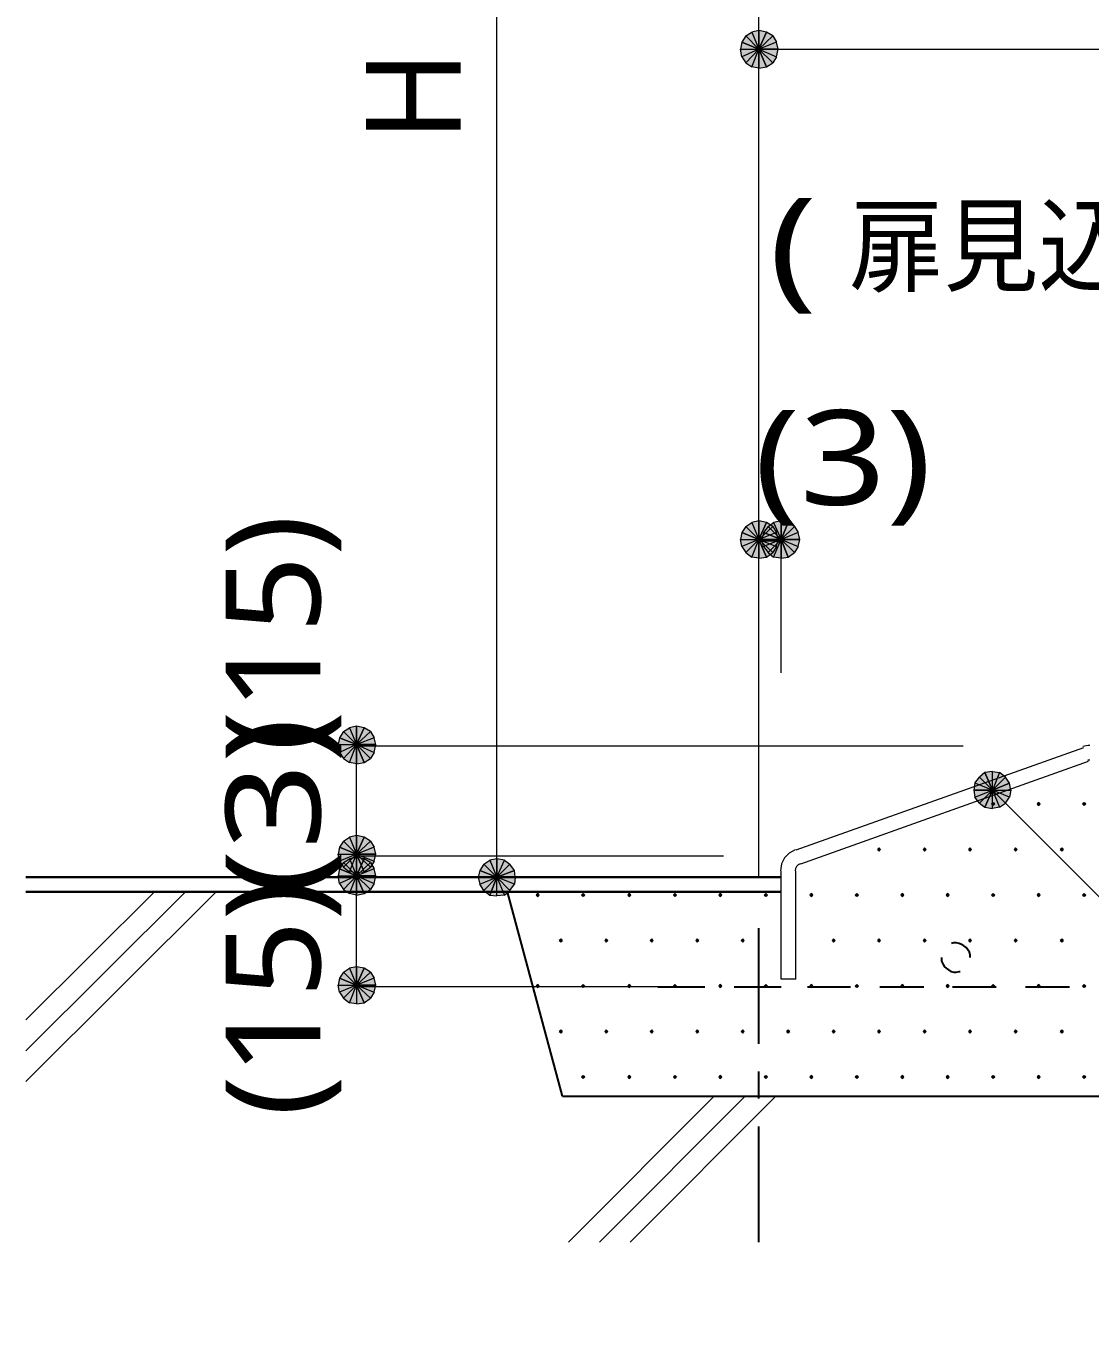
# Model space of a CAD drawing. Header units: millimetres. Extents: x 0 to 420, y 0 to 297.
# Drawn here: x 311.11 to 340.33, y 193.34 to 228.83 of the extents above; entities that cross this region are included whole.
import ezdxf
from ezdxf.enums import TextEntityAlignment as Align

# ---------------------------------------------------------------- set-up
doc = ezdxf.new("R2010")
doc.units = ezdxf.units.MM
doc.styles.add('kst32b', font='NotoSansJP-Variable.ttf')

msp = doc.modelspace()

# ---------------------------------------------------------------- hatches: boundary and pattern name
h = msp.add_hatch(color=7)
h.paths.add_polyline_path([(331.237, 228.706), (331.047, 228.663), (331.237, 228.198), (331.237, 228.706)])
h.paths.add_polyline_path([(331.047, 228.663), (331.237, 228.198), (330.877, 228.558), (331.047, 228.663)])
h.paths.add_polyline_path([(331.237, 228.198), (330.877, 228.558), (330.771, 228.388), (331.237, 228.198)])
for points in [[(331.449, 228.663), (331.237, 228.706), (331.237, 228.198), (331.449, 228.663)], [(331.449, 215.201), (331.237, 215.244), (331.237, 214.736), (331.449, 215.201)], [(332.041, 215.201), (331.851, 215.244), (331.851, 214.736), (332.041, 215.201)], [(320.4, 209.571), (320.188, 209.613), (320.188, 209.105), (320.4, 209.571)], [(338.116, 208.047), (338.011, 208.216), (337.651, 207.857), (338.116, 208.047)], [(337.672, 207.518), (337.651, 207.497), (337.629, 207.476), (337.651, 207.454), (337.672, 207.433), (337.693, 207.454), (337.714, 207.476), (337.693, 207.497), (337.672, 207.518)], [(338.921, 207.518), (338.9, 207.497), (338.878, 207.476), (338.9, 207.454), (338.921, 207.433), (338.942, 207.454), (338.963, 207.476), (338.942, 207.497), (338.921, 207.518)], [(340.17, 207.518), (340.148, 207.497), (340.127, 207.476), (340.148, 207.454), (340.17, 207.433), (340.191, 207.454), (340.212, 207.476), (340.191, 207.497), (340.17, 207.518)], [(320.4, 206.565), (320.188, 206.608), (320.188, 206.1), (320.4, 206.565)], [(334.539, 206.269), (334.518, 206.248), (334.497, 206.227), (334.518, 206.206), (334.539, 206.184), (334.56, 206.206), (334.581, 206.227), (334.56, 206.248), (334.539, 206.269)], [(335.788, 206.269), (335.767, 206.248), (335.746, 206.227), (335.767, 206.206), (335.788, 206.184), (335.809, 206.206), (335.83, 206.227), (335.809, 206.248), (335.788, 206.269)], [(337.037, 206.269), (337.016, 206.248), (336.995, 206.227), (337.016, 206.206), (337.037, 206.184), (337.058, 206.206), (337.079, 206.227), (337.058, 206.248), (337.037, 206.269)], [(338.286, 206.269), (338.264, 206.248), (338.243, 206.227), (338.264, 206.206), (338.286, 206.184), (338.307, 206.206), (338.328, 206.227), (338.307, 206.248), (338.286, 206.269)], [(339.556, 206.269), (339.535, 206.248), (339.513, 206.227), (339.535, 206.206), (339.556, 206.184), (339.577, 206.206), (339.598, 206.227), (339.577, 206.248), (339.556, 206.269)], [(320.4, 205.973), (320.188, 206.015), (320.188, 205.507), (320.4, 205.973)], [(323.575, 205.655), (323.532, 205.465), (324.041, 205.465), (323.575, 205.655)], [(325.162, 205.02), (325.141, 204.999), (325.12, 204.978), (325.141, 204.957), (325.162, 204.936), (325.184, 204.957), (325.205, 204.978), (325.184, 204.999), (325.162, 205.02)], [(326.411, 205.02), (326.39, 204.999), (326.369, 204.978), (326.39, 204.957), (326.411, 204.936), (326.432, 204.957), (326.454, 204.978), (326.432, 204.999), (326.411, 205.02)], [(327.681, 205.02), (327.66, 204.999), (327.639, 204.978), (327.66, 204.957), (327.681, 204.936), (327.702, 204.957), (327.723, 204.978), (327.702, 204.999), (327.681, 205.02)], [(328.93, 205.02), (328.909, 204.999), (328.888, 204.978), (328.909, 204.957), (328.93, 204.936), (328.951, 204.957), (328.972, 204.978), (328.951, 204.999), (328.93, 205.02)], [(330.179, 205.02), (330.158, 204.999), (330.137, 204.978), (330.158, 204.957), (330.179, 204.936), (330.2, 204.957), (330.221, 204.978), (330.2, 204.999), (330.179, 205.02)], [(331.428, 205.02), (331.406, 204.999), (331.385, 204.978), (331.406, 204.957), (331.428, 204.936), (331.449, 204.957), (331.47, 204.978), (331.449, 204.999), (331.428, 205.02)], [(332.677, 205.02), (332.655, 204.999), (332.634, 204.978), (332.655, 204.957), (332.677, 204.936), (332.698, 204.957), (332.719, 204.978), (332.698, 204.999), (332.677, 205.02)], [(333.925, 205.02), (333.904, 204.999), (333.883, 204.978), (333.904, 204.957), (333.925, 204.936), (333.946, 204.957), (333.968, 204.978), (333.946, 204.999), (333.925, 205.02)], [(335.174, 205.02), (335.153, 204.999), (335.132, 204.978), (335.153, 204.957), (335.174, 204.936), (335.195, 204.957), (335.216, 204.978), (335.195, 204.999), (335.174, 205.02)], [(336.423, 205.02), (336.402, 204.999), (336.381, 204.978), (336.402, 204.957), (336.423, 204.936), (336.444, 204.957), (336.465, 204.978), (336.444, 204.999), (336.423, 205.02)], [(337.672, 205.02), (337.651, 204.999), (337.629, 204.978), (337.651, 204.957), (337.672, 204.936), (337.693, 204.957), (337.714, 204.978), (337.693, 204.999), (337.672, 205.02)], [(338.921, 205.02), (338.9, 204.999), (338.878, 204.978), (338.9, 204.957), (338.921, 204.936), (338.942, 204.957), (338.963, 204.978), (338.942, 204.999), (338.921, 205.02)], [(340.17, 205.02), (340.148, 204.999), (340.127, 204.978), (340.148, 204.957), (340.17, 204.936), (340.191, 204.957), (340.212, 204.978), (340.191, 204.999), (340.17, 205.02)], [(325.797, 203.771), (325.776, 203.75), (325.755, 203.729), (325.776, 203.708), (325.797, 203.687), (325.819, 203.708), (325.84, 203.729), (325.819, 203.75), (325.797, 203.771)], [(327.046, 203.771), (327.025, 203.75), (327.004, 203.729), (327.025, 203.708), (327.046, 203.687), (327.067, 203.708), (327.088, 203.729), (327.067, 203.75), (327.046, 203.771)], [(328.295, 203.771), (328.274, 203.75), (328.253, 203.729), (328.274, 203.708), (328.295, 203.687), (328.316, 203.708), (328.337, 203.729), (328.316, 203.75), (328.295, 203.771)], [(329.544, 203.771), (329.523, 203.75), (329.502, 203.729), (329.523, 203.708), (329.544, 203.687), (329.565, 203.708), (329.586, 203.729), (329.565, 203.75), (329.544, 203.771)], [(330.793, 203.771), (330.771, 203.75), (330.75, 203.729), (330.771, 203.708), (330.793, 203.687), (330.814, 203.708), (330.835, 203.729), (330.814, 203.75), (330.793, 203.771)], [(333.29, 203.771), (333.269, 203.75), (333.248, 203.729), (333.269, 203.708), (333.29, 203.687), (333.312, 203.708), (333.333, 203.729), (333.312, 203.75), (333.29, 203.771)], [(334.539, 203.771), (334.518, 203.75), (334.497, 203.729), (334.518, 203.708), (334.539, 203.687), (334.56, 203.708), (334.581, 203.729), (334.56, 203.75), (334.539, 203.771)], [(335.788, 203.771), (335.767, 203.75), (335.746, 203.729), (335.767, 203.708), (335.788, 203.687), (335.809, 203.708), (335.83, 203.729), (335.809, 203.75), (335.788, 203.771)], [(337.037, 203.771), (337.016, 203.75), (336.995, 203.729), (337.016, 203.708), (337.037, 203.687), (337.058, 203.708), (337.079, 203.729), (337.058, 203.75), (337.037, 203.771)], [(338.286, 203.771), (338.264, 203.75), (338.243, 203.729), (338.264, 203.708), (338.286, 203.687), (338.307, 203.708), (338.328, 203.729), (338.307, 203.75), (338.286, 203.771)], [(339.556, 203.771), (339.535, 203.75), (339.513, 203.729), (339.535, 203.708), (339.556, 203.687), (339.577, 203.708), (339.598, 203.729), (339.577, 203.75), (339.556, 203.771)], [(320.4, 202.967), (320.188, 203.009), (320.188, 202.501), (320.4, 202.967)], [(325.162, 202.523), (325.141, 202.501), (325.12, 202.48), (325.141, 202.459), (325.162, 202.438), (325.184, 202.459), (325.205, 202.48), (325.184, 202.501), (325.162, 202.523)], [(326.411, 202.523), (326.39, 202.501), (326.369, 202.48), (326.39, 202.459), (326.411, 202.438), (326.432, 202.459), (326.454, 202.48), (326.432, 202.501), (326.411, 202.523)], [(327.681, 202.523), (327.66, 202.501), (327.639, 202.48), (327.66, 202.459), (327.681, 202.438), (327.702, 202.459), (327.723, 202.48), (327.702, 202.501), (327.681, 202.523)], [(328.93, 202.523), (328.909, 202.501), (328.888, 202.48), (328.909, 202.459), (328.93, 202.438), (328.951, 202.459), (328.972, 202.48), (328.951, 202.501), (328.93, 202.523)], [(330.179, 202.523), (330.158, 202.501), (330.137, 202.48), (330.158, 202.459), (330.179, 202.438), (330.2, 202.459), (330.221, 202.48), (330.2, 202.501), (330.179, 202.523)], [(331.428, 202.523), (331.406, 202.501), (331.385, 202.48), (331.406, 202.459), (331.428, 202.438), (331.449, 202.459), (331.47, 202.48), (331.449, 202.501), (331.428, 202.523)], [(332.677, 202.523), (332.655, 202.501), (332.634, 202.48), (332.655, 202.459), (332.677, 202.438), (332.698, 202.459), (332.719, 202.48), (332.698, 202.501), (332.677, 202.523)], [(333.925, 202.523), (333.904, 202.501), (333.883, 202.48), (333.904, 202.459), (333.925, 202.438), (333.946, 202.459), (333.968, 202.48), (333.946, 202.501), (333.925, 202.523)], [(335.174, 202.523), (335.153, 202.501), (335.132, 202.48), (335.153, 202.459), (335.174, 202.438), (335.195, 202.459), (335.216, 202.48), (335.195, 202.501), (335.174, 202.523)], [(336.423, 202.523), (336.402, 202.501), (336.381, 202.48), (336.402, 202.459), (336.423, 202.438), (336.444, 202.459), (336.465, 202.48), (336.444, 202.501), (336.423, 202.523)], [(337.672, 202.523), (337.651, 202.501), (337.629, 202.48), (337.651, 202.459), (337.672, 202.438), (337.693, 202.459), (337.714, 202.48), (337.693, 202.501), (337.672, 202.523)], [(338.921, 202.523), (338.9, 202.501), (338.878, 202.48), (338.9, 202.459), (338.921, 202.438), (338.942, 202.459), (338.963, 202.48), (338.942, 202.501), (338.921, 202.523)], [(340.17, 202.523), (340.148, 202.501), (340.127, 202.48), (340.148, 202.459), (340.17, 202.438), (340.191, 202.459), (340.212, 202.48), (340.191, 202.501), (340.17, 202.523)], [(325.797, 201.274), (325.776, 201.253), (325.755, 201.231), (325.776, 201.21), (325.797, 201.189), (325.819, 201.21), (325.84, 201.231), (325.819, 201.253), (325.797, 201.274)], [(327.046, 201.274), (327.025, 201.253), (327.004, 201.231), (327.025, 201.21), (327.046, 201.189), (327.067, 201.21), (327.088, 201.231), (327.067, 201.253), (327.046, 201.274)], [(328.295, 201.274), (328.274, 201.253), (328.253, 201.231), (328.274, 201.21), (328.295, 201.189), (328.316, 201.21), (328.337, 201.231), (328.316, 201.253), (328.295, 201.274)], [(329.544, 201.274), (329.523, 201.253), (329.502, 201.231), (329.523, 201.21), (329.544, 201.189), (329.565, 201.21), (329.586, 201.231), (329.565, 201.253), (329.544, 201.274)], [(330.793, 201.274), (330.771, 201.253), (330.75, 201.231), (330.771, 201.21), (330.793, 201.189), (330.814, 201.21), (330.835, 201.231), (330.814, 201.253), (330.793, 201.274)], [(332.041, 201.274), (332.02, 201.253), (331.999, 201.231), (332.02, 201.21), (332.041, 201.189), (332.063, 201.21), (332.084, 201.231), (332.063, 201.253), (332.041, 201.274)], [(333.29, 201.274), (333.269, 201.253), (333.248, 201.231), (333.269, 201.21), (333.29, 201.189), (333.312, 201.21), (333.333, 201.231), (333.312, 201.253), (333.29, 201.274)], [(334.539, 201.274), (334.518, 201.253), (334.497, 201.231), (334.518, 201.21), (334.539, 201.189), (334.56, 201.21), (334.581, 201.231), (334.56, 201.253), (334.539, 201.274)], [(335.788, 201.274), (335.767, 201.253), (335.746, 201.231), (335.767, 201.21), (335.788, 201.189), (335.809, 201.21), (335.83, 201.231), (335.809, 201.253), (335.788, 201.274)], [(337.037, 201.274), (337.016, 201.253), (336.995, 201.231), (337.016, 201.21), (337.037, 201.189), (337.058, 201.21), (337.079, 201.231), (337.058, 201.253), (337.037, 201.274)], [(338.286, 201.274), (338.264, 201.253), (338.243, 201.231), (338.264, 201.21), (338.286, 201.189), (338.307, 201.21), (338.328, 201.231), (338.307, 201.253), (338.286, 201.274)], [(339.556, 201.274), (339.535, 201.253), (339.513, 201.231), (339.535, 201.21), (339.556, 201.189), (339.577, 201.21), (339.598, 201.231), (339.577, 201.253), (339.556, 201.274)], [(326.411, 200.025), (326.39, 200.004), (326.369, 199.983), (326.39, 199.962), (326.411, 199.94), (326.432, 199.962), (326.454, 199.983), (326.432, 200.004), (326.411, 200.025)], [(327.681, 200.025), (327.66, 200.004), (327.639, 199.983), (327.66, 199.962), (327.681, 199.94), (327.702, 199.962), (327.723, 199.983), (327.702, 200.004), (327.681, 200.025)], [(328.93, 200.025), (328.909, 200.004), (328.888, 199.983), (328.909, 199.962), (328.93, 199.94), (328.951, 199.962), (328.972, 199.983), (328.951, 200.004), (328.93, 200.025)], [(330.179, 200.025), (330.158, 200.004), (330.137, 199.983), (330.158, 199.962), (330.179, 199.94), (330.2, 199.962), (330.221, 199.983), (330.2, 200.004), (330.179, 200.025)], [(331.428, 200.025), (331.406, 200.004), (331.385, 199.983), (331.406, 199.962), (331.428, 199.94), (331.449, 199.962), (331.47, 199.983), (331.449, 200.004), (331.428, 200.025)], [(332.677, 200.025), (332.655, 200.004), (332.634, 199.983), (332.655, 199.962), (332.677, 199.94), (332.698, 199.962), (332.719, 199.983), (332.698, 200.004), (332.677, 200.025)], [(333.925, 200.025), (333.904, 200.004), (333.883, 199.983), (333.904, 199.962), (333.925, 199.94), (333.946, 199.962), (333.968, 199.983), (333.946, 200.004), (333.925, 200.025)], [(335.174, 200.025), (335.153, 200.004), (335.132, 199.983), (335.153, 199.962), (335.174, 199.94), (335.195, 199.962), (335.216, 199.983), (335.195, 200.004), (335.174, 200.025)], [(336.423, 200.025), (336.402, 200.004), (336.381, 199.983), (336.402, 199.962), (336.423, 199.94), (336.444, 199.962), (336.465, 199.983), (336.444, 200.004), (336.423, 200.025)], [(337.672, 200.025), (337.651, 200.004), (337.629, 199.983), (337.651, 199.962), (337.672, 199.94), (337.693, 199.962), (337.714, 199.983), (337.693, 200.004), (337.672, 200.025)], [(338.921, 200.025), (338.9, 200.004), (338.878, 199.983), (338.9, 199.962), (338.921, 199.94), (338.942, 199.962), (338.963, 199.983), (338.942, 200.004), (338.921, 200.025)], [(340.17, 200.025), (340.148, 200.004), (340.127, 199.983), (340.148, 199.962), (340.17, 199.94), (340.191, 199.962), (340.212, 199.983), (340.191, 200.004), (340.17, 200.025)]]:
    msp.add_hatch(color=7).paths.add_polyline_path(points)
h = msp.add_hatch(color=7)
h.paths.add_polyline_path([(331.766, 228.198), (331.724, 228.388), (331.237, 228.198), (331.766, 228.198)])
h.paths.add_polyline_path([(331.724, 228.388), (331.237, 228.198), (331.618, 228.558), (331.724, 228.388)])
h.paths.add_polyline_path([(331.237, 228.198), (331.618, 228.558), (331.449, 228.663), (331.237, 228.198)])
h = msp.add_hatch(color=7)
h.paths.add_polyline_path([(330.771, 228.388), (330.729, 228.198), (331.237, 228.198), (330.771, 228.388)])
h.paths.add_polyline_path([(330.729, 228.198), (331.237, 228.198), (330.771, 227.986), (330.729, 228.198)])
h.paths.add_polyline_path([(331.237, 228.198), (330.771, 227.986), (330.877, 227.817), (331.237, 228.198)])
h = msp.add_hatch(color=7)
h.paths.add_polyline_path([(330.877, 227.817), (331.047, 227.711), (331.237, 228.198), (330.877, 227.817)])
h.paths.add_polyline_path([(331.047, 227.711), (331.237, 228.198), (331.237, 227.669), (331.047, 227.711)])
h.paths.add_polyline_path([(331.237, 228.198), (331.237, 227.669), (331.449, 227.711), (331.237, 228.198)])
h = msp.add_hatch(color=7)
h.paths.add_polyline_path([(331.449, 227.711), (331.618, 227.817), (331.237, 228.198), (331.449, 227.711)])
h.paths.add_polyline_path([(331.618, 227.817), (331.237, 228.198), (331.724, 227.986), (331.618, 227.817)])
h.paths.add_polyline_path([(331.237, 228.198), (331.724, 227.986), (331.766, 228.198), (331.237, 228.198)])
h = msp.add_hatch(color=7)
h.paths.add_polyline_path([(331.237, 215.244), (331.047, 215.201), (331.237, 214.736), (331.237, 215.244)])
h.paths.add_polyline_path([(331.047, 215.201), (331.237, 214.736), (330.877, 215.096), (331.047, 215.201)])
h.paths.add_polyline_path([(331.237, 214.736), (330.877, 215.096), (330.771, 214.926), (331.237, 214.736)])
h = msp.add_hatch(color=7)
h.paths.add_polyline_path([(331.766, 214.736), (331.724, 214.926), (331.237, 214.736), (331.766, 214.736)])
h.paths.add_polyline_path([(331.724, 214.926), (331.237, 214.736), (331.618, 215.096), (331.724, 214.926)])
h.paths.add_polyline_path([(331.237, 214.736), (331.618, 215.096), (331.449, 215.201), (331.237, 214.736)])
h = msp.add_hatch(color=7)
h.paths.add_polyline_path([(331.851, 215.244), (331.639, 215.201), (331.851, 214.736), (331.851, 215.244)])
h.paths.add_polyline_path([(331.639, 215.201), (331.851, 214.736), (331.491, 215.096), (331.639, 215.201)])
h.paths.add_polyline_path([(331.851, 214.736), (331.491, 215.096), (331.364, 214.926), (331.851, 214.736)])
h = msp.add_hatch(color=7)
h.paths.add_polyline_path([(332.359, 214.736), (332.317, 214.926), (331.851, 214.736), (332.359, 214.736)])
h.paths.add_polyline_path([(332.317, 214.926), (331.851, 214.736), (332.211, 215.096), (332.317, 214.926)])
h.paths.add_polyline_path([(331.851, 214.736), (332.211, 215.096), (332.041, 215.201), (331.851, 214.736)])
h = msp.add_hatch(color=7)
h.paths.add_polyline_path([(330.771, 214.926), (330.729, 214.736), (331.237, 214.736), (330.771, 214.926)])
h.paths.add_polyline_path([(330.729, 214.736), (331.237, 214.736), (330.771, 214.545), (330.729, 214.736)])
h.paths.add_polyline_path([(331.237, 214.736), (330.771, 214.545), (330.877, 214.376), (331.237, 214.736)])
h = msp.add_hatch(color=7)
h.paths.add_polyline_path([(331.364, 214.926), (331.322, 214.736), (331.851, 214.736), (331.364, 214.926)])
h.paths.add_polyline_path([(331.322, 214.736), (331.851, 214.736), (331.364, 214.545), (331.322, 214.736)])
h.paths.add_polyline_path([(331.851, 214.736), (331.364, 214.545), (331.491, 214.376), (331.851, 214.736)])
h = msp.add_hatch(color=7)
h.paths.add_polyline_path([(330.877, 214.376), (331.047, 214.249), (331.237, 214.736), (330.877, 214.376)])
h.paths.add_polyline_path([(331.047, 214.249), (331.237, 214.736), (331.237, 214.228), (331.047, 214.249)])
h.paths.add_polyline_path([(331.237, 214.736), (331.237, 214.228), (331.449, 214.249), (331.237, 214.736)])
h = msp.add_hatch(color=7)
h.paths.add_polyline_path([(331.449, 214.249), (331.618, 214.376), (331.237, 214.736), (331.449, 214.249)])
h.paths.add_polyline_path([(331.618, 214.376), (331.237, 214.736), (331.724, 214.545), (331.618, 214.376)])
h.paths.add_polyline_path([(331.237, 214.736), (331.724, 214.545), (331.766, 214.736), (331.237, 214.736)])
h = msp.add_hatch(color=7)
h.paths.add_polyline_path([(331.491, 214.376), (331.639, 214.249), (331.851, 214.736), (331.491, 214.376)])
h.paths.add_polyline_path([(331.639, 214.249), (331.851, 214.736), (331.851, 214.228), (331.639, 214.249)])
h.paths.add_polyline_path([(331.851, 214.736), (331.851, 214.228), (332.041, 214.249), (331.851, 214.736)])
h = msp.add_hatch(color=7)
h.paths.add_polyline_path([(332.041, 214.249), (332.211, 214.376), (331.851, 214.736), (332.041, 214.249)])
h.paths.add_polyline_path([(332.211, 214.376), (331.851, 214.736), (332.317, 214.545), (332.211, 214.376)])
h.paths.add_polyline_path([(331.851, 214.736), (332.317, 214.545), (332.359, 214.736), (331.851, 214.736)])
h = msp.add_hatch(color=7)
h.paths.add_polyline_path([(320.188, 209.613), (319.998, 209.571), (320.188, 209.105), (320.188, 209.613)])
h.paths.add_polyline_path([(319.998, 209.571), (320.188, 209.105), (319.828, 209.465), (319.998, 209.571)])
h.paths.add_polyline_path([(320.188, 209.105), (319.828, 209.465), (319.723, 209.296), (320.188, 209.105)])
h = msp.add_hatch(color=7)
h.paths.add_polyline_path([(320.717, 209.105), (320.675, 209.296), (320.188, 209.105), (320.717, 209.105)])
h.paths.add_polyline_path([(320.675, 209.296), (320.188, 209.105), (320.569, 209.465), (320.675, 209.296)])
h.paths.add_polyline_path([(320.188, 209.105), (320.569, 209.465), (320.4, 209.571), (320.188, 209.105)])
h = msp.add_hatch(color=7)
h.paths.add_polyline_path([(319.723, 209.296), (319.68, 209.105), (320.188, 209.105), (319.723, 209.296)])
h.paths.add_polyline_path([(319.68, 209.105), (320.188, 209.105), (319.723, 208.894), (319.68, 209.105)])
h.paths.add_polyline_path([(320.188, 209.105), (319.723, 208.894), (319.828, 208.724), (320.188, 209.105)])
h = msp.add_hatch(color=7)
h.paths.add_polyline_path([(319.828, 208.724), (319.998, 208.619), (320.188, 209.105), (319.828, 208.724)])
h.paths.add_polyline_path([(319.998, 208.619), (320.188, 209.105), (320.188, 208.576), (319.998, 208.619)])
h.paths.add_polyline_path([(320.188, 209.105), (320.188, 208.576), (320.4, 208.619), (320.188, 209.105)])
h = msp.add_hatch(color=7)
h.paths.add_polyline_path([(320.4, 208.619), (320.569, 208.724), (320.188, 209.105), (320.4, 208.619)])
h.paths.add_polyline_path([(320.569, 208.724), (320.188, 209.105), (320.675, 208.894), (320.569, 208.724)])
h.paths.add_polyline_path([(320.188, 209.105), (320.675, 208.894), (320.717, 209.105), (320.188, 209.105)])
h = msp.add_hatch(color=7)
h.paths.add_polyline_path([(337.439, 208.344), (337.291, 208.216), (337.651, 207.857), (337.439, 208.344)])
h.paths.add_polyline_path([(337.291, 208.216), (337.651, 207.857), (337.164, 208.047), (337.291, 208.216)])
h.paths.add_polyline_path([(337.651, 207.857), (337.164, 208.047), (337.143, 207.857), (337.651, 207.857)])
h = msp.add_hatch(color=7)
h.paths.add_polyline_path([(338.011, 208.216), (337.841, 208.344), (337.651, 207.857), (338.011, 208.216)])
h.paths.add_polyline_path([(337.841, 208.344), (337.651, 207.857), (337.651, 208.365), (337.841, 208.344)])
h.paths.add_polyline_path([(337.651, 207.857), (337.651, 208.365), (337.439, 208.344), (337.651, 207.857)])
h = msp.add_hatch(color=7)
h.paths.add_polyline_path([(338.011, 207.497), (338.116, 207.666), (337.651, 207.857), (338.011, 207.497)])
h.paths.add_polyline_path([(338.116, 207.666), (337.651, 207.857), (338.159, 207.857), (338.116, 207.666)])
h.paths.add_polyline_path([(337.651, 207.857), (338.159, 207.857), (338.116, 208.047), (337.651, 207.857)])
h = msp.add_hatch(color=7)
h.paths.add_polyline_path([(337.143, 207.857), (337.164, 207.666), (337.651, 207.857), (337.143, 207.857)])
h.paths.add_polyline_path([(337.164, 207.666), (337.651, 207.857), (337.291, 207.497), (337.164, 207.666)])
h.paths.add_polyline_path([(337.651, 207.857), (337.291, 207.497), (337.439, 207.391), (337.651, 207.857)])
h = msp.add_hatch(color=7)
h.paths.add_polyline_path([(337.439, 207.391), (337.651, 207.349), (337.651, 207.857), (337.439, 207.391)])
h.paths.add_polyline_path([(337.651, 207.349), (337.651, 207.857), (337.841, 207.391), (337.651, 207.349)])
h.paths.add_polyline_path([(337.651, 207.857), (337.841, 207.391), (338.011, 207.497), (337.651, 207.857)])
h = msp.add_hatch(color=7)
h.paths.add_polyline_path([(320.188, 206.608), (319.998, 206.565), (320.188, 206.1), (320.188, 206.608)])
h.paths.add_polyline_path([(319.998, 206.565), (320.188, 206.1), (319.828, 206.46), (319.998, 206.565)])
h.paths.add_polyline_path([(320.188, 206.1), (319.828, 206.46), (319.723, 206.29), (320.188, 206.1)])
h = msp.add_hatch(color=7)
h.paths.add_polyline_path([(319.723, 206.29), (319.68, 206.1), (320.188, 206.1), (319.723, 206.29)])
h.paths.add_polyline_path([(319.68, 206.1), (320.188, 206.1), (319.723, 205.909), (319.68, 206.1)])
h.paths.add_polyline_path([(320.188, 206.1), (319.723, 205.909), (319.828, 205.74), (320.188, 206.1)])
h = msp.add_hatch(color=7)
h.paths.add_polyline_path([(320.717, 206.1), (320.675, 206.29), (320.188, 206.1), (320.717, 206.1)])
h.paths.add_polyline_path([(320.675, 206.29), (320.188, 206.1), (320.569, 206.46), (320.675, 206.29)])
h.paths.add_polyline_path([(320.188, 206.1), (320.569, 206.46), (320.4, 206.565), (320.188, 206.1)])
h = msp.add_hatch(color=7)
h.paths.add_polyline_path([(320.188, 206.015), (319.998, 205.973), (320.188, 205.507), (320.188, 206.015)])
h.paths.add_polyline_path([(319.998, 205.973), (320.188, 205.507), (319.828, 205.867), (319.998, 205.973)])
h.paths.add_polyline_path([(320.188, 205.507), (319.828, 205.867), (319.723, 205.698), (320.188, 205.507)])
h = msp.add_hatch(color=7)
h.paths.add_polyline_path([(319.828, 205.74), (319.998, 205.613), (320.188, 206.1), (319.828, 205.74)])
h.paths.add_polyline_path([(319.998, 205.613), (320.188, 206.1), (320.188, 205.592), (319.998, 205.613)])
h.paths.add_polyline_path([(320.188, 206.1), (320.188, 205.592), (320.4, 205.613), (320.188, 206.1)])
h = msp.add_hatch(color=7)
h.paths.add_polyline_path([(320.4, 205.613), (320.569, 205.74), (320.188, 206.1), (320.4, 205.613)])
h.paths.add_polyline_path([(320.569, 205.74), (320.188, 206.1), (320.675, 205.909), (320.569, 205.74)])
h.paths.add_polyline_path([(320.188, 206.1), (320.675, 205.909), (320.717, 206.1), (320.188, 206.1)])
h = msp.add_hatch(color=7)
h.paths.add_polyline_path([(320.717, 205.507), (320.675, 205.698), (320.188, 205.507), (320.717, 205.507)])
h.paths.add_polyline_path([(320.675, 205.698), (320.188, 205.507), (320.569, 205.867), (320.675, 205.698)])
h.paths.add_polyline_path([(320.188, 205.507), (320.569, 205.867), (320.4, 205.973), (320.188, 205.507)])
h = msp.add_hatch(color=7)
h.paths.add_polyline_path([(324.041, 205.973), (323.85, 205.93), (324.041, 205.465), (324.041, 205.973)])
h.paths.add_polyline_path([(323.85, 205.93), (324.041, 205.465), (323.681, 205.825), (323.85, 205.93)])
h.paths.add_polyline_path([(324.041, 205.465), (323.681, 205.825), (323.575, 205.655), (324.041, 205.465)])
h = msp.add_hatch(color=7)
h.paths.add_polyline_path([(324.527, 205.655), (324.4, 205.825), (324.041, 205.465), (324.527, 205.655)])
h.paths.add_polyline_path([(324.4, 205.825), (324.041, 205.465), (324.252, 205.93), (324.4, 205.825)])
h.paths.add_polyline_path([(324.041, 205.465), (324.252, 205.93), (324.041, 205.973), (324.041, 205.465)])
h = msp.add_hatch(color=7)
h.paths.add_polyline_path([(319.723, 205.698), (319.68, 205.507), (320.188, 205.507), (319.723, 205.698)])
h.paths.add_polyline_path([(319.68, 205.507), (320.188, 205.507), (319.723, 205.296), (319.68, 205.507)])
h.paths.add_polyline_path([(320.188, 205.507), (319.723, 205.296), (319.828, 205.126), (320.188, 205.507)])
h = msp.add_hatch(color=7)
h.paths.add_polyline_path([(324.4, 205.105), (324.527, 205.274), (324.041, 205.465), (324.4, 205.105)])
h.paths.add_polyline_path([(324.527, 205.274), (324.041, 205.465), (324.548, 205.465), (324.527, 205.274)])
h.paths.add_polyline_path([(324.041, 205.465), (324.548, 205.465), (324.527, 205.655), (324.041, 205.465)])
h = msp.add_hatch(color=7)
h.paths.add_polyline_path([(319.828, 205.126), (319.998, 205.02), (320.188, 205.507), (319.828, 205.126)])
h.paths.add_polyline_path([(319.998, 205.02), (320.188, 205.507), (320.188, 204.978), (319.998, 205.02)])
h.paths.add_polyline_path([(320.188, 205.507), (320.188, 204.978), (320.4, 205.02), (320.188, 205.507)])
h = msp.add_hatch(color=7)
h.paths.add_polyline_path([(320.4, 205.02), (320.569, 205.126), (320.188, 205.507), (320.4, 205.02)])
h.paths.add_polyline_path([(320.569, 205.126), (320.188, 205.507), (320.675, 205.296), (320.569, 205.126)])
h.paths.add_polyline_path([(320.188, 205.507), (320.675, 205.296), (320.717, 205.507), (320.188, 205.507)])
h = msp.add_hatch(color=7)
h.paths.add_polyline_path([(323.532, 205.465), (323.575, 205.274), (324.041, 205.465), (323.532, 205.465)])
h.paths.add_polyline_path([(323.575, 205.274), (324.041, 205.465), (323.681, 205.105), (323.575, 205.274)])
h.paths.add_polyline_path([(324.041, 205.465), (323.681, 205.105), (323.85, 204.978), (324.041, 205.465)])
h = msp.add_hatch(color=7)
h.paths.add_polyline_path([(323.85, 204.978), (324.041, 204.957), (324.041, 205.465), (323.85, 204.978)])
h.paths.add_polyline_path([(324.041, 204.957), (324.041, 205.465), (324.252, 204.978), (324.041, 204.957)])
h.paths.add_polyline_path([(324.041, 205.465), (324.252, 204.978), (324.4, 205.105), (324.041, 205.465)])
h = msp.add_hatch(color=7)
h.paths.add_polyline_path([(320.188, 203.009), (319.998, 202.967), (320.188, 202.501), (320.188, 203.009)])
h.paths.add_polyline_path([(319.998, 202.967), (320.188, 202.501), (319.828, 202.861), (319.998, 202.967)])
h.paths.add_polyline_path([(320.188, 202.501), (319.828, 202.861), (319.723, 202.692), (320.188, 202.501)])
h = msp.add_hatch(color=7)
h.paths.add_polyline_path([(320.717, 202.501), (320.675, 202.692), (320.188, 202.501), (320.717, 202.501)])
h.paths.add_polyline_path([(320.675, 202.692), (320.188, 202.501), (320.569, 202.861), (320.675, 202.692)])
h.paths.add_polyline_path([(320.188, 202.501), (320.569, 202.861), (320.4, 202.967), (320.188, 202.501)])
h = msp.add_hatch(color=7)
h.paths.add_polyline_path([(319.723, 202.692), (319.68, 202.501), (320.188, 202.501), (319.723, 202.692)])
h.paths.add_polyline_path([(319.68, 202.501), (320.188, 202.501), (319.723, 202.311), (319.68, 202.501)])
h.paths.add_polyline_path([(320.188, 202.501), (319.723, 202.311), (319.828, 202.142), (320.188, 202.501)])
h = msp.add_hatch(color=7)
h.paths.add_polyline_path([(319.828, 202.142), (319.998, 202.015), (320.188, 202.501), (319.828, 202.142)])
h.paths.add_polyline_path([(319.998, 202.015), (320.188, 202.501), (320.188, 201.994), (319.998, 202.015)])
h.paths.add_polyline_path([(320.188, 202.501), (320.188, 201.994), (320.4, 202.015), (320.188, 202.501)])
h = msp.add_hatch(color=7)
h.paths.add_polyline_path([(320.4, 202.015), (320.569, 202.142), (320.188, 202.501), (320.4, 202.015)])
h.paths.add_polyline_path([(320.569, 202.142), (320.188, 202.501), (320.675, 202.311), (320.569, 202.142)])
h.paths.add_polyline_path([(320.188, 202.501), (320.675, 202.311), (320.717, 202.501), (320.188, 202.501)])

# ---------------------------------------------------------------- linework, layer by layer
at = {"lineweight": 13}
for points in [[(324.041, 205.465), (324.041, 247.459)], [(331.237, 205.465), (331.237, 247.459)], [(331.237, 228.198), (355.24, 228.198)], [(331.237, 228.177), (331.237, 228.155)], [(331.851, 214.693), (331.237, 214.693)], [(331.851, 211.074), (331.851, 214.693)], [(340.328, 209.084), (340.278, 209.082), (340.227, 209.076), (340.178, 209.065), (340.13, 209.051)], [(336.846, 209.063), (320.188, 209.063)], [(320.188, 202.459), (320.188, 205.465), (320.188, 206.057), (320.188, 209.063)], [(340.148, 209.021), (332.253, 206.206)], [(340.275, 208.64), (332.38, 205.825)], [(340.328, 208.682), (340.311, 208.681), (340.295, 208.679), (340.278, 208.676), (340.262, 208.671)], [(337.651, 207.857), (352.171, 193.336)], [(320.188, 206.057), (330.263, 206.057)], [(332.234, 206.214), (332.069, 206.126), (331.941, 205.994), (331.859, 205.83), (331.83, 205.645)], [(331.851, 202.671), (331.851, 205.634)], [(332.367, 205.835), (332.312, 205.805), (332.269, 205.761), (332.242, 205.707), (332.232, 205.645)], [(332.253, 202.671), (332.253, 205.634)], [(316.336, 205.063), (311.108, 199.856)], [(315.489, 205.063), (311.108, 200.702)], [(314.643, 205.063), (311.108, 201.549)], [(328.464, 202.459), (320.188, 202.459)], [(332.253, 202.671), (331.851, 202.671)], [(330.01, 199.454), (326.009, 195.453)], [(330.856, 199.454), (326.856, 195.453)], [(331.703, 199.454), (327.702, 195.453)]]:
    msp.add_lwpolyline(points, dxfattribs=at)
at = {"lineweight": 0}
for points in [[(331.047, 228.663), (331.237, 228.198), (330.877, 228.558)], [(331.237, 228.706), (331.047, 228.663), (331.237, 228.198)], [(331.449, 228.663), (331.237, 228.706), (331.237, 228.198)], [(331.237, 228.198), (331.618, 228.558), (331.449, 228.663)], [(330.771, 228.388), (330.729, 228.198), (331.237, 228.198)], [(331.237, 228.198), (330.877, 228.558), (330.771, 228.388)], [(331.724, 228.388), (331.237, 228.198), (331.618, 228.558)], [(331.766, 228.198), (331.724, 228.388), (331.237, 228.198)], [(330.729, 228.198), (331.237, 228.198), (330.771, 227.986)], [(331.237, 228.198), (330.771, 227.986), (330.877, 227.817)], [(330.877, 227.817), (331.047, 227.711), (331.237, 228.198)], [(331.047, 227.711), (331.237, 228.198), (331.237, 227.669)], [(331.237, 228.198), (331.237, 227.669), (331.449, 227.711)], [(331.449, 227.711), (331.618, 227.817), (331.237, 228.198)], [(331.618, 227.817), (331.237, 228.198), (331.724, 227.986)], [(331.237, 228.198), (331.724, 227.986), (331.766, 228.198)], [(331.047, 215.201), (331.237, 214.736), (330.877, 215.096)], [(331.237, 215.244), (331.047, 215.201), (331.237, 214.736)], [(331.449, 215.201), (331.237, 215.244), (331.237, 214.736)], [(331.237, 214.736), (331.618, 215.096), (331.449, 215.201)], [(331.639, 215.201), (331.851, 214.736), (331.491, 215.096)], [(331.851, 215.244), (331.639, 215.201), (331.851, 214.736)], [(332.041, 215.201), (331.851, 215.244), (331.851, 214.736)], [(331.851, 214.736), (332.211, 215.096), (332.041, 215.201)], [(330.771, 214.926), (330.729, 214.736), (331.237, 214.736)], [(331.237, 214.736), (330.877, 215.096), (330.771, 214.926)], [(331.724, 214.926), (331.237, 214.736), (331.618, 215.096)], [(331.766, 214.736), (331.724, 214.926), (331.237, 214.736)], [(331.364, 214.926), (331.322, 214.736), (331.851, 214.736)], [(331.851, 214.736), (331.491, 215.096), (331.364, 214.926)], [(332.317, 214.926), (331.851, 214.736), (332.211, 215.096)], [(332.359, 214.736), (332.317, 214.926), (331.851, 214.736)], [(330.729, 214.736), (331.237, 214.736), (330.771, 214.545)], [(331.237, 214.736), (330.771, 214.545), (330.877, 214.376)], [(330.877, 214.376), (331.047, 214.249), (331.237, 214.736)], [(331.047, 214.249), (331.237, 214.736), (331.237, 214.228)], [(331.237, 214.736), (331.237, 214.228), (331.449, 214.249)], [(331.449, 214.249), (331.618, 214.376), (331.237, 214.736)], [(331.618, 214.376), (331.237, 214.736), (331.724, 214.545)], [(331.237, 214.736), (331.724, 214.545), (331.766, 214.736)], [(331.322, 214.736), (331.851, 214.736), (331.364, 214.545)], [(331.851, 214.736), (331.364, 214.545), (331.491, 214.376)], [(331.491, 214.376), (331.639, 214.249), (331.851, 214.736)], [(331.639, 214.249), (331.851, 214.736), (331.851, 214.228)], [(331.851, 214.736), (331.851, 214.228), (332.041, 214.249)], [(332.041, 214.249), (332.211, 214.376), (331.851, 214.736)], [(332.211, 214.376), (331.851, 214.736), (332.317, 214.545)], [(331.851, 214.736), (332.317, 214.545), (332.359, 214.736)], [(320.188, 209.105), (319.828, 209.465), (319.723, 209.296)], [(319.998, 209.571), (320.188, 209.105), (319.828, 209.465)], [(320.188, 209.613), (319.998, 209.571), (320.188, 209.105)], [(320.4, 209.571), (320.188, 209.613), (320.188, 209.105)], [(320.188, 209.105), (320.569, 209.465), (320.4, 209.571)], [(320.675, 209.296), (320.188, 209.105), (320.569, 209.465)], [(319.723, 209.296), (319.68, 209.105), (320.188, 209.105)], [(319.68, 209.105), (320.188, 209.105), (319.723, 208.894)], [(320.188, 209.105), (319.723, 208.894), (319.828, 208.724)], [(319.828, 208.724), (319.998, 208.619), (320.188, 209.105)], [(319.998, 208.619), (320.188, 209.105), (320.188, 208.576)], [(320.717, 209.105), (320.675, 209.296), (320.188, 209.105)], [(320.188, 209.105), (320.188, 208.576), (320.4, 208.619)], [(320.4, 208.619), (320.569, 208.724), (320.188, 209.105)], [(320.569, 208.724), (320.188, 209.105), (320.675, 208.894)], [(320.188, 209.105), (320.675, 208.894), (320.717, 209.105)], [(337.651, 207.857), (337.164, 208.047), (337.143, 207.857)], [(337.291, 208.216), (337.651, 207.857), (337.164, 208.047)], [(337.439, 208.344), (337.291, 208.216), (337.651, 207.857)], [(337.651, 207.857), (337.651, 208.365), (337.439, 208.344)], [(337.841, 208.344), (337.651, 207.857), (337.651, 208.365)], [(338.011, 208.216), (337.841, 208.344), (337.651, 207.857)], [(338.116, 208.047), (338.011, 208.216), (337.651, 207.857)], [(337.651, 207.857), (338.159, 207.857), (338.116, 208.047)], [(337.143, 207.857), (337.164, 207.666), (337.651, 207.857)], [(337.164, 207.666), (337.651, 207.857), (337.291, 207.497)], [(337.651, 207.857), (337.291, 207.497), (337.439, 207.391)], [(337.439, 207.391), (337.651, 207.349), (337.651, 207.857)], [(337.651, 207.349), (337.651, 207.857), (337.841, 207.391)], [(337.651, 207.857), (337.841, 207.391), (338.011, 207.497)], [(338.011, 207.497), (338.116, 207.666), (337.651, 207.857)], [(338.116, 207.666), (337.651, 207.857), (338.159, 207.857)], [(337.672, 207.518), (337.651, 207.497), (337.629, 207.476), (337.651, 207.454), (337.672, 207.433), (337.693, 207.454), (337.714, 207.476), (337.693, 207.497)], [(338.921, 207.518), (338.9, 207.497), (338.878, 207.476), (338.9, 207.454), (338.921, 207.433), (338.942, 207.454), (338.963, 207.476), (338.942, 207.497)], [(340.17, 207.518), (340.148, 207.497), (340.127, 207.476), (340.148, 207.454), (340.17, 207.433), (340.191, 207.454), (340.212, 207.476), (340.191, 207.497)], [(320.188, 206.608), (319.998, 206.565), (320.188, 206.1)], [(320.4, 206.565), (320.188, 206.608), (320.188, 206.1)], [(319.723, 206.29), (319.68, 206.1), (320.188, 206.1)], [(320.188, 206.1), (319.828, 206.46), (319.723, 206.29)], [(319.998, 206.565), (320.188, 206.1), (319.828, 206.46)], [(320.188, 206.1), (320.569, 206.46), (320.4, 206.565)], [(320.675, 206.29), (320.188, 206.1), (320.569, 206.46)], [(320.717, 206.1), (320.675, 206.29), (320.188, 206.1)], [(334.539, 206.269), (334.518, 206.248), (334.497, 206.227), (334.518, 206.206), (334.539, 206.184), (334.56, 206.206), (334.581, 206.227), (334.56, 206.248)], [(335.788, 206.269), (335.767, 206.248), (335.746, 206.227), (335.767, 206.206), (335.788, 206.184), (335.809, 206.206), (335.83, 206.227), (335.809, 206.248)], [(337.037, 206.269), (337.016, 206.248), (336.995, 206.227), (337.016, 206.206), (337.037, 206.184), (337.058, 206.206), (337.079, 206.227), (337.058, 206.248)], [(338.286, 206.269), (338.264, 206.248), (338.243, 206.227), (338.264, 206.206), (338.286, 206.184), (338.307, 206.206), (338.328, 206.227), (338.307, 206.248)], [(339.556, 206.269), (339.535, 206.248), (339.513, 206.227), (339.535, 206.206), (339.556, 206.184), (339.577, 206.206), (339.598, 206.227), (339.577, 206.248)], [(319.68, 206.1), (320.188, 206.1), (319.723, 205.909)], [(320.188, 206.1), (319.723, 205.909), (319.828, 205.74)], [(319.828, 205.74), (319.998, 205.613), (320.188, 206.1)], [(319.998, 205.973), (320.188, 205.507), (319.828, 205.867)], [(319.998, 205.613), (320.188, 206.1), (320.188, 205.592)], [(320.188, 206.015), (319.998, 205.973), (320.188, 205.507)], [(320.188, 206.1), (320.188, 205.592), (320.4, 205.613)], [(320.4, 205.613), (320.569, 205.74), (320.188, 206.1)], [(320.569, 205.74), (320.188, 206.1), (320.675, 205.909)], [(320.188, 206.1), (320.675, 205.909), (320.717, 206.1)], [(320.4, 205.973), (320.188, 206.015), (320.188, 205.507)], [(320.188, 205.507), (320.569, 205.867), (320.4, 205.973)], [(323.85, 205.93), (324.041, 205.465), (323.681, 205.825)], [(324.041, 205.973), (323.85, 205.93), (324.041, 205.465)], [(324.041, 205.465), (324.252, 205.93), (324.041, 205.973)], [(324.4, 205.825), (324.041, 205.465), (324.252, 205.93)], [(319.723, 205.698), (319.68, 205.507), (320.188, 205.507)], [(320.188, 205.507), (319.828, 205.867), (319.723, 205.698)], [(320.675, 205.698), (320.188, 205.507), (320.569, 205.867)], [(320.717, 205.507), (320.675, 205.698), (320.188, 205.507)], [(323.575, 205.655), (323.532, 205.465), (324.041, 205.465)], [(324.041, 205.465), (323.681, 205.825), (323.575, 205.655)], [(324.527, 205.655), (324.4, 205.825), (324.041, 205.465)], [(324.041, 205.465), (324.548, 205.465), (324.527, 205.655)], [(319.68, 205.507), (320.188, 205.507), (319.723, 205.296)], [(320.188, 205.507), (319.723, 205.296), (319.828, 205.126)], [(319.828, 205.126), (319.998, 205.02), (320.188, 205.507)], [(319.998, 205.02), (320.188, 205.507), (320.188, 204.978)], [(320.188, 205.507), (320.188, 204.978), (320.4, 205.02)], [(320.4, 205.02), (320.569, 205.126), (320.188, 205.507)], [(320.569, 205.126), (320.188, 205.507), (320.675, 205.296)], [(320.188, 205.507), (320.675, 205.296), (320.717, 205.507)], [(323.532, 205.465), (323.575, 205.274), (324.041, 205.465)], [(323.575, 205.274), (324.041, 205.465), (323.681, 205.105)], [(324.041, 205.465), (323.681, 205.105), (323.85, 204.978)], [(323.85, 204.978), (324.041, 204.957), (324.041, 205.465)], [(324.041, 204.957), (324.041, 205.465), (324.252, 204.978)], [(324.041, 205.465), (324.252, 204.978), (324.4, 205.105)], [(324.4, 205.105), (324.527, 205.274), (324.041, 205.465)], [(324.527, 205.274), (324.041, 205.465), (324.548, 205.465)], [(325.162, 205.02), (325.141, 204.999), (325.12, 204.978), (325.141, 204.957), (325.162, 204.936), (325.184, 204.957), (325.205, 204.978), (325.184, 204.999)], [(326.411, 205.02), (326.39, 204.999), (326.369, 204.978), (326.39, 204.957), (326.411, 204.936), (326.432, 204.957), (326.454, 204.978), (326.432, 204.999)], [(327.681, 205.02), (327.66, 204.999), (327.639, 204.978), (327.66, 204.957), (327.681, 204.936), (327.702, 204.957), (327.723, 204.978), (327.702, 204.999)], [(328.93, 205.02), (328.909, 204.999), (328.888, 204.978), (328.909, 204.957), (328.93, 204.936), (328.951, 204.957), (328.972, 204.978), (328.951, 204.999)], [(330.179, 205.02), (330.158, 204.999), (330.137, 204.978), (330.158, 204.957), (330.179, 204.936), (330.2, 204.957), (330.221, 204.978), (330.2, 204.999)], [(331.428, 205.02), (331.406, 204.999), (331.385, 204.978), (331.406, 204.957), (331.428, 204.936), (331.449, 204.957), (331.47, 204.978), (331.449, 204.999)], [(332.677, 205.02), (332.655, 204.999), (332.634, 204.978), (332.655, 204.957), (332.677, 204.936), (332.698, 204.957), (332.719, 204.978), (332.698, 204.999)], [(333.925, 205.02), (333.904, 204.999), (333.883, 204.978), (333.904, 204.957), (333.925, 204.936), (333.946, 204.957), (333.968, 204.978), (333.946, 204.999)], [(335.174, 205.02), (335.153, 204.999), (335.132, 204.978), (335.153, 204.957), (335.174, 204.936), (335.195, 204.957), (335.216, 204.978), (335.195, 204.999)], [(336.423, 205.02), (336.402, 204.999), (336.381, 204.978), (336.402, 204.957), (336.423, 204.936), (336.444, 204.957), (336.465, 204.978), (336.444, 204.999)], [(337.672, 205.02), (337.651, 204.999), (337.629, 204.978), (337.651, 204.957), (337.672, 204.936), (337.693, 204.957), (337.714, 204.978), (337.693, 204.999)], [(338.921, 205.02), (338.9, 204.999), (338.878, 204.978), (338.9, 204.957), (338.921, 204.936), (338.942, 204.957), (338.963, 204.978), (338.942, 204.999)], [(340.17, 205.02), (340.148, 204.999), (340.127, 204.978), (340.148, 204.957), (340.17, 204.936), (340.191, 204.957), (340.212, 204.978), (340.191, 204.999)], [(325.797, 203.771), (325.776, 203.75), (325.755, 203.729), (325.776, 203.708), (325.797, 203.687), (325.819, 203.708), (325.84, 203.729), (325.819, 203.75)], [(327.046, 203.771), (327.025, 203.75), (327.004, 203.729), (327.025, 203.708), (327.046, 203.687), (327.067, 203.708), (327.088, 203.729), (327.067, 203.75)], [(328.295, 203.771), (328.274, 203.75), (328.253, 203.729), (328.274, 203.708), (328.295, 203.687), (328.316, 203.708), (328.337, 203.729), (328.316, 203.75)], [(329.544, 203.771), (329.523, 203.75), (329.502, 203.729), (329.523, 203.708), (329.544, 203.687), (329.565, 203.708), (329.586, 203.729), (329.565, 203.75)], [(330.793, 203.771), (330.771, 203.75), (330.75, 203.729), (330.771, 203.708), (330.793, 203.687), (330.814, 203.708), (330.835, 203.729), (330.814, 203.75)], [(333.29, 203.771), (333.269, 203.75), (333.248, 203.729), (333.269, 203.708), (333.29, 203.687), (333.312, 203.708), (333.333, 203.729), (333.312, 203.75)], [(334.539, 203.771), (334.518, 203.75), (334.497, 203.729), (334.518, 203.708), (334.539, 203.687), (334.56, 203.708), (334.581, 203.729), (334.56, 203.75)], [(335.788, 203.771), (335.767, 203.75), (335.746, 203.729), (335.767, 203.708), (335.788, 203.687), (335.809, 203.708), (335.83, 203.729), (335.809, 203.75)], [(337.037, 203.771), (337.016, 203.75), (336.995, 203.729), (337.016, 203.708), (337.037, 203.687), (337.058, 203.708), (337.079, 203.729), (337.058, 203.75)], [(338.286, 203.771), (338.264, 203.75), (338.243, 203.729), (338.264, 203.708), (338.286, 203.687), (338.307, 203.708), (338.328, 203.729), (338.307, 203.75)], [(339.556, 203.771), (339.535, 203.75), (339.513, 203.729), (339.535, 203.708), (339.556, 203.687), (339.577, 203.708), (339.598, 203.729), (339.577, 203.75)], [(320.188, 202.501), (319.828, 202.861), (319.723, 202.692)], [(319.998, 202.967), (320.188, 202.501), (319.828, 202.861)], [(320.188, 203.009), (319.998, 202.967), (320.188, 202.501)], [(320.4, 202.967), (320.188, 203.009), (320.188, 202.501)], [(320.188, 202.501), (320.569, 202.861), (320.4, 202.967)], [(320.675, 202.692), (320.188, 202.501), (320.569, 202.861)], [(319.723, 202.692), (319.68, 202.501), (320.188, 202.501)], [(319.68, 202.501), (320.188, 202.501), (319.723, 202.311)], [(320.188, 202.501), (319.723, 202.311), (319.828, 202.142)], [(319.828, 202.142), (319.998, 202.015), (320.188, 202.501)], [(319.998, 202.015), (320.188, 202.501), (320.188, 201.994)], [(320.717, 202.501), (320.675, 202.692), (320.188, 202.501)], [(320.188, 202.501), (320.188, 201.994), (320.4, 202.015)], [(320.4, 202.015), (320.569, 202.142), (320.188, 202.501)], [(320.569, 202.142), (320.188, 202.501), (320.675, 202.311)], [(320.188, 202.501), (320.675, 202.311), (320.717, 202.501)], [(325.162, 202.523), (325.141, 202.501), (325.12, 202.48), (325.141, 202.459), (325.162, 202.438), (325.184, 202.459), (325.205, 202.48), (325.184, 202.501)], [(326.411, 202.523), (326.39, 202.501), (326.369, 202.48), (326.39, 202.459), (326.411, 202.438), (326.432, 202.459), (326.454, 202.48), (326.432, 202.501)], [(327.681, 202.523), (327.66, 202.501), (327.639, 202.48), (327.66, 202.459), (327.681, 202.438), (327.702, 202.459), (327.723, 202.48), (327.702, 202.501)], [(328.93, 202.523), (328.909, 202.501), (328.888, 202.48), (328.909, 202.459), (328.93, 202.438), (328.951, 202.459), (328.972, 202.48), (328.951, 202.501)], [(330.179, 202.523), (330.158, 202.501), (330.137, 202.48), (330.158, 202.459), (330.179, 202.438), (330.2, 202.459), (330.221, 202.48), (330.2, 202.501)], [(331.428, 202.523), (331.406, 202.501), (331.385, 202.48), (331.406, 202.459), (331.428, 202.438), (331.449, 202.459), (331.47, 202.48), (331.449, 202.501)], [(332.677, 202.523), (332.655, 202.501), (332.634, 202.48), (332.655, 202.459), (332.677, 202.438), (332.698, 202.459), (332.719, 202.48), (332.698, 202.501)], [(333.925, 202.523), (333.904, 202.501), (333.883, 202.48), (333.904, 202.459), (333.925, 202.438), (333.946, 202.459), (333.968, 202.48), (333.946, 202.501)], [(335.174, 202.523), (335.153, 202.501), (335.132, 202.48), (335.153, 202.459), (335.174, 202.438), (335.195, 202.459), (335.216, 202.48), (335.195, 202.501)], [(336.423, 202.523), (336.402, 202.501), (336.381, 202.48), (336.402, 202.459), (336.423, 202.438), (336.444, 202.459), (336.465, 202.48), (336.444, 202.501)], [(337.672, 202.523), (337.651, 202.501), (337.629, 202.48), (337.651, 202.459), (337.672, 202.438), (337.693, 202.459), (337.714, 202.48), (337.693, 202.501)], [(338.921, 202.523), (338.9, 202.501), (338.878, 202.48), (338.9, 202.459), (338.921, 202.438), (338.942, 202.459), (338.963, 202.48), (338.942, 202.501)], [(340.17, 202.523), (340.148, 202.501), (340.127, 202.48), (340.148, 202.459), (340.17, 202.438), (340.191, 202.459), (340.212, 202.48), (340.191, 202.501)], [(325.797, 201.274), (325.776, 201.253), (325.755, 201.231), (325.776, 201.21), (325.797, 201.189), (325.819, 201.21), (325.84, 201.231), (325.819, 201.253)], [(327.046, 201.274), (327.025, 201.253), (327.004, 201.231), (327.025, 201.21), (327.046, 201.189), (327.067, 201.21), (327.088, 201.231), (327.067, 201.253)], [(328.295, 201.274), (328.274, 201.253), (328.253, 201.231), (328.274, 201.21), (328.295, 201.189), (328.316, 201.21), (328.337, 201.231), (328.316, 201.253)], [(329.544, 201.274), (329.523, 201.253), (329.502, 201.231), (329.523, 201.21), (329.544, 201.189), (329.565, 201.21), (329.586, 201.231), (329.565, 201.253)], [(330.793, 201.274), (330.771, 201.253), (330.75, 201.231), (330.771, 201.21), (330.793, 201.189), (330.814, 201.21), (330.835, 201.231), (330.814, 201.253)], [(332.041, 201.274), (332.02, 201.253), (331.999, 201.231), (332.02, 201.21), (332.041, 201.189), (332.063, 201.21), (332.084, 201.231), (332.063, 201.253)], [(333.29, 201.274), (333.269, 201.253), (333.248, 201.231), (333.269, 201.21), (333.29, 201.189), (333.312, 201.21), (333.333, 201.231), (333.312, 201.253)], [(334.539, 201.274), (334.518, 201.253), (334.497, 201.231), (334.518, 201.21), (334.539, 201.189), (334.56, 201.21), (334.581, 201.231), (334.56, 201.253)], [(335.788, 201.274), (335.767, 201.253), (335.746, 201.231), (335.767, 201.21), (335.788, 201.189), (335.809, 201.21), (335.83, 201.231), (335.809, 201.253)], [(337.037, 201.274), (337.016, 201.253), (336.995, 201.231), (337.016, 201.21), (337.037, 201.189), (337.058, 201.21), (337.079, 201.231), (337.058, 201.253)], [(338.286, 201.274), (338.264, 201.253), (338.243, 201.231), (338.264, 201.21), (338.286, 201.189), (338.307, 201.21), (338.328, 201.231), (338.307, 201.253)], [(339.556, 201.274), (339.535, 201.253), (339.513, 201.231), (339.535, 201.21), (339.556, 201.189), (339.577, 201.21), (339.598, 201.231), (339.577, 201.253)], [(326.411, 200.025), (326.39, 200.004), (326.369, 199.983), (326.39, 199.962), (326.411, 199.94), (326.432, 199.962), (326.454, 199.983), (326.432, 200.004)], [(327.681, 200.025), (327.66, 200.004), (327.639, 199.983), (327.66, 199.962), (327.681, 199.94), (327.702, 199.962), (327.723, 199.983), (327.702, 200.004)], [(328.93, 200.025), (328.909, 200.004), (328.888, 199.983), (328.909, 199.962), (328.93, 199.94), (328.951, 199.962), (328.972, 199.983), (328.951, 200.004)], [(330.179, 200.025), (330.158, 200.004), (330.137, 199.983), (330.158, 199.962), (330.179, 199.94), (330.2, 199.962), (330.221, 199.983), (330.2, 200.004)], [(331.428, 200.025), (331.406, 200.004), (331.385, 199.983), (331.406, 199.962), (331.428, 199.94), (331.449, 199.962), (331.47, 199.983), (331.449, 200.004)], [(332.677, 200.025), (332.655, 200.004), (332.634, 199.983), (332.655, 199.962), (332.677, 199.94), (332.698, 199.962), (332.719, 199.983), (332.698, 200.004)], [(333.925, 200.025), (333.904, 200.004), (333.883, 199.983), (333.904, 199.962), (333.925, 199.94), (333.946, 199.962), (333.968, 199.983), (333.946, 200.004)], [(335.174, 200.025), (335.153, 200.004), (335.132, 199.983), (335.153, 199.962), (335.174, 199.94), (335.195, 199.962), (335.216, 199.983), (335.195, 200.004)], [(336.423, 200.025), (336.402, 200.004), (336.381, 199.983), (336.402, 199.962), (336.423, 199.94), (336.444, 199.962), (336.465, 199.983), (336.444, 200.004)], [(337.672, 200.025), (337.651, 200.004), (337.629, 199.983), (337.651, 199.962), (337.672, 199.94), (337.693, 199.962), (337.714, 199.983), (337.693, 200.004)], [(338.921, 200.025), (338.9, 200.004), (338.878, 199.983), (338.9, 199.962), (338.921, 199.94), (338.942, 199.962), (338.963, 199.983), (338.942, 200.004)], [(340.17, 200.025), (340.148, 200.004), (340.127, 199.983), (340.148, 199.962), (340.17, 199.94), (340.191, 199.962), (340.212, 199.983), (340.191, 200.004)]]:
    msp.add_lwpolyline(points, close=True, dxfattribs=at)
at = {"lineweight": 30}
for points in [[(311.108, 205.465), (331.851, 205.465)], [(311.108, 205.063), (331.851, 205.063)]]:
    msp.add_lwpolyline(points, dxfattribs=at)
at = {"lineweight": 25}
for points in [[(325.84, 199.454), (324.337, 205.063)], [(331.237, 200.893), (331.237, 204.068)], [(337.037, 203.263), (337.037, 203.327), (337.016, 203.412), (336.973, 203.475), (336.931, 203.539), (336.868, 203.581), (336.804, 203.623), (336.741, 203.645), (336.656, 203.666), (336.592, 203.666), (336.529, 203.645)], [(336.254, 203.263), (336.254, 203.221), (336.254, 203.158), (336.296, 203.073), (336.338, 203.009), (336.381, 202.967), (336.444, 202.925), (336.508, 202.882), (336.592, 202.861), (336.656, 202.861), (336.741, 202.882), (336.762, 202.882)], [(328.464, 202.459), (329.755, 202.459)], [(330.56, 202.459), (331.766, 202.459)], [(331.237, 202.459), (331.851, 202.459)], [(332.571, 202.459), (333.756, 202.459)], [(334.56, 202.459), (335.767, 202.459)], [(336.55, 202.459), (337.756, 202.459)], [(338.561, 202.459), (339.767, 202.459)], [(331.237, 199.39), (331.237, 200.131)], [(325.84, 199.454), (360.638, 199.454)], [(331.237, 195.453), (331.237, 198.628)]]:
    msp.add_lwpolyline(points, dxfattribs=at)

# ---------------------------------------------------------------- texts
at = {"style": 'kst32b'}
msp.add_text('H', height=2.599, rotation=90, dxfattribs=at).set_placement((323.046, 225.658))
for s, height, p, p2 in [('(       +3～4)', 2.59891, (331.512, 221.509), (354.253, 221.509)), ('扉見込み', 2.0791, (333.714, 221.763), (344.109, 221.763)), ('(3)', 2.5989, (331.11, 215.688), (335.983, 215.688)), ('(15)', 2.5989, (319.193, 208.915), (319.193, 215.412)), ('(3)', 2.5989, (319.193, 204.978), (319.193, 209.851)), ('(15)', 2.5989, (319.193, 198.903), (319.193, 205.4))]:
    msp.add_text(s, height=height, dxfattribs=at).set_placement(p, p2, align=Align.FIT)

doc.saveas('drawing.dxf')
